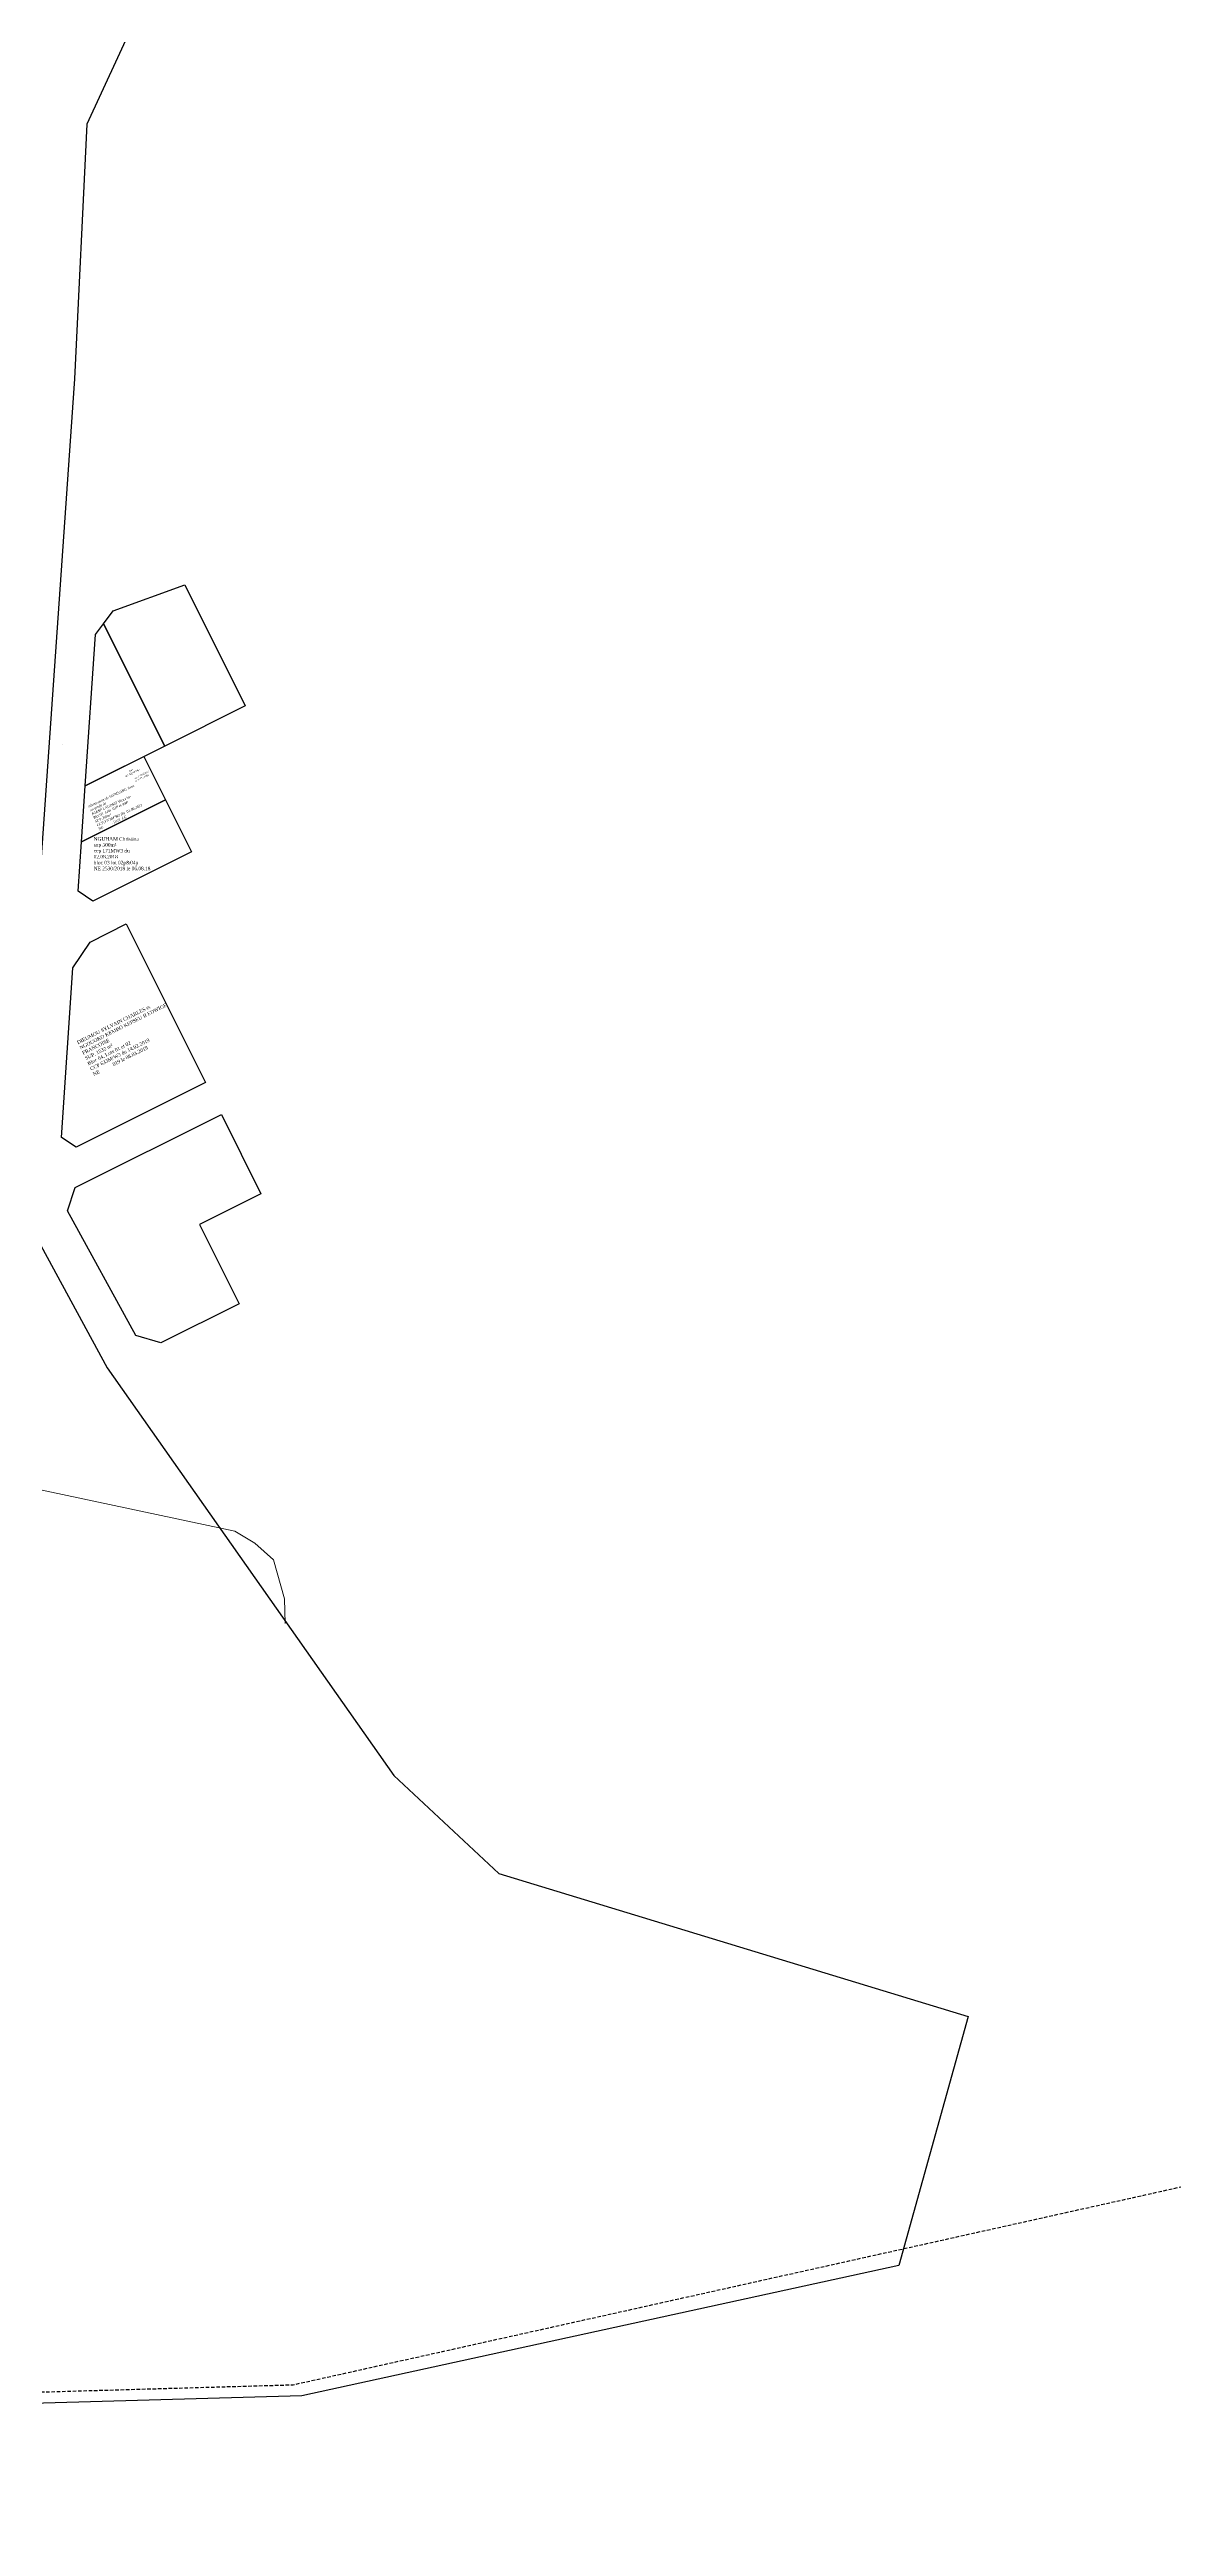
# Model space of a CAD drawing. Header units: millimetres. Extents: x 587399 to 927168, y 438565 to 1444955.
# Drawn here: x 591833 to 592150, y 444254 to 444953 of the extents above; entities that cross this region are included whole.
import ezdxf

# ---------------------------------------------------------------- set-up
doc = ezdxf.new("R2010")
doc.units = ezdxf.units.MM
doc.header["$LTSCALE"] = 2
doc.linetypes.add('DISCONTINU', pattern=[0.75, 0.5, -0.25])
doc.layers.add('end maj 26 02 2021', color=7, linetype='Continuous')
doc.layers.add('TF 13164 TF 13163 ET TF 45114 ANNULES', color=250, linetype='Continuous')
doc.layers.add('Roads_others', color=24, linetype='Continuous', lineweight=9)
doc.styles.get("Standard").update_dxf_attribs({"font": 'arial.ttf'})
doc.styles.add('Times 1.0', font='times.ttf', dxfattribs={"width": 0.99, "height": 1})

msp = doc.modelspace()

# ---------------------------------------------------------------- linework, layer by layer
at = {"color": 150}
msp.add_line((591836.443, 444756.718), (591836.443, 444756.718), dxfattribs=at)
msp.add_line((591836.443, 444756.718), (591836.443, 444756.718), dxfattribs=at)
at = {"layer": 'end maj 26 02 2021', "color": 3, "flags": 128}
msp.add_lwpolyline([(591874.456, 444998.939), (591843.421, 444931.555), (591839.95, 444859.828), (591823.748, 444627.747), (591849.139, 444580.95), (591929.931, 444466.068), (591959.557, 444438.385), (592091.822, 444398.082), (592072.215, 444327.865), (591903.957, 444291.158), (591658.989, 444284.208), (591608.839, 444293.269), (591518.957, 444346.158), (591503.907, 444347.982), (591496.814, 444355.823), (591496.453, 444373.421), (591520.208, 444475.348), (591523.321, 444520.978), (591650.649, 444630.187), (591591.726, 444687.985), (591637.449, 444725.167), (591690.907, 444742.417), (591737.168, 444905.939), (591770.073, 444989.463)], dxfattribs=at)
msp.add_lwpolyline([(591874.456, 444998.939), (591843.421, 444931.555), (591839.95, 444859.828), (591823.748, 444627.747), (591849.139, 444580.95), (591929.931, 444466.068), (591959.557, 444438.385), (592091.822, 444398.082), (592072.215, 444327.865), (591903.957, 444291.158), (591658.989, 444284.208), (591608.839, 444293.269), (591518.957, 444346.158), (591503.907, 444347.982), (591496.814, 444355.823), (591496.453, 444373.421), (591520.208, 444475.348), (591523.321, 444520.978), (591650.649, 444630.187), (591591.726, 444687.985), (591637.449, 444725.167), (591690.907, 444742.417), (591737.168, 444905.939), (591770.073, 444989.463)], dxfattribs=at)
at = {"layer": 'end maj 26 02 2021', "color": 150}
for points in [[(591871.006, 444801.678), (591888.047, 444767.556), (591865.345, 444756.219), (591848.113, 444790.723), (591850.861, 444794.374)], [(591871.006, 444801.678), (591888.047, 444767.556), (591865.345, 444756.219), (591848.113, 444790.723), (591850.861, 444794.374)], [(591871.006, 444801.678), (591888.047, 444767.556), (591865.345, 444756.219), (591848.113, 444790.723), (591850.861, 444794.374)], [(591871.006, 444801.678), (591888.047, 444767.556), (591865.345, 444756.219), (591848.113, 444790.723), (591850.861, 444794.374)], [(591859.49, 444753.29), (591865.6, 444741.05), (591841.88, 444729.21), (591842.95, 444745.03)], [(591859.49, 444753.29), (591865.6, 444741.05), (591841.88, 444729.21), (591842.95, 444745.03)], [(591859.49, 444753.29), (591865.6, 444741.05), (591841.88, 444729.21), (591842.95, 444745.03)], [(591859.49, 444753.29), (591865.6, 444741.05), (591841.88, 444729.21), (591842.95, 444745.03)], [(591881.32, 444652.42), (591892.49, 444630.05), (591875.17, 444621.4), (591886.34, 444599.04), (591864.23, 444588), (591857.18, 444590.05), (591838, 444625.2), (591840.08, 444631.82)], [(591881.32, 444652.42), (591892.49, 444630.05), (591875.17, 444621.4), (591886.34, 444599.04), (591864.23, 444588), (591857.18, 444590.05), (591838, 444625.2), (591840.08, 444631.82)], [(591881.32, 444652.42), (591892.49, 444630.05), (591875.17, 444621.4), (591886.34, 444599.04), (591864.23, 444588), (591857.18, 444590.05), (591838, 444625.2), (591840.08, 444631.82)], [(591881.32, 444652.42), (591892.49, 444630.05), (591875.17, 444621.4), (591886.34, 444599.04), (591864.23, 444588), (591857.18, 444590.05), (591838, 444625.2), (591840.08, 444631.82)]]:
    msp.add_lwpolyline(points, close=True, dxfattribs=at)
at = {"layer": 'end maj 26 02 2021', "color": 150, "lineweight": -3, "flags": 128}
for points in [[(591848.11, 444790.72), (591865.35, 444756.22), (591842.95, 444745.03), (591845.82, 444787.68)], [(591848.11, 444790.72), (591865.35, 444756.22), (591842.95, 444745.03), (591845.82, 444787.68)], [(591848.11, 444790.72), (591865.35, 444756.22), (591842.95, 444745.03), (591845.82, 444787.68)], [(591848.11, 444790.72), (591865.35, 444756.22), (591842.95, 444745.03), (591845.82, 444787.68)], [(591854.51, 444706.1), (591876.85, 444661.36), (591840.4, 444643.16), (591836.26, 444645.91), (591839.49, 444693.77), (591844.3, 444701)], [(591854.51, 444706.1), (591876.85, 444661.36), (591840.4, 444643.16), (591836.26, 444645.91), (591839.49, 444693.77), (591844.3, 444701)], [(591854.51, 444706.1), (591876.85, 444661.36), (591840.4, 444643.16), (591836.26, 444645.91), (591839.49, 444693.77), (591844.3, 444701)], [(591854.51, 444706.1), (591876.85, 444661.36), (591840.4, 444643.16), (591836.26, 444645.91), (591839.49, 444693.77), (591844.3, 444701)]]:
    msp.add_lwpolyline(points, close=True, dxfattribs=at)
at = {"layer": 'end maj 26 02 2021', "color": 150, "flags": 128}
msp.add_lwpolyline([(591865.6, 444741.05), (591872.892, 444726.455), (591845.09, 444712.56), (591840.94, 444715.32), (591841.88, 444729.21)], close=True, dxfattribs=at)
msp.add_lwpolyline([(591865.6, 444741.05), (591872.892, 444726.455), (591845.09, 444712.56), (591840.94, 444715.32), (591841.88, 444729.21)], close=True, dxfattribs=at)
msp.add_lwpolyline([(591865.6, 444741.05), (591872.892, 444726.455), (591845.09, 444712.56), (591840.94, 444715.32), (591841.88, 444729.21)], close=True, dxfattribs=at)
msp.add_lwpolyline([(591865.6, 444741.05), (591872.892, 444726.455), (591845.09, 444712.56), (591840.94, 444715.32), (591841.88, 444729.21)], close=True, dxfattribs=at)
at = {"layer": 'Roads_others'}
msp.add_lwpolyline([(591899.27, 444508.924), (591899.119, 444515.877), (591895.977, 444526.818), (591890.766, 444531.544), (591885.1, 444534.943), (591780.414, 444557.168), (591768.5, 444558.781), (591707.599, 444568.182), (591695.543, 444567.728)], dxfattribs=at)
at = {"layer": 'TF 13164 TF 13163 ET TF 45114 ANNULES', "linetype": 'DISCONTINU', "lineweight": -3, "flags": 128}
msp.add_lwpolyline([(591061.53, 445042.266), (591101.53, 444954.266), (591206.53, 444604.266), (591351.53, 444369.266), (591516.53, 444349.266), (591656.53, 444287.266), (591901.53, 444294.266), (592206.53, 444362.266), (592496.53, 444369.266), (592650.88, 444526.026), (592816.53, 444694.266), (593031.53, 444354.266), (593267.69, 444041.63), (593177.687, 443861.628), (592952.69, 443676.63), (592895.57, 443501.91), (592952.38, 443543.41), (593005.3, 443527.87), (593026.636, 443499.05), (593056.38, 443449.49), (593133.96, 443493.33), (593165.2, 443554.79), (593264.07, 443591.37), (593375.556, 443584.47), (593418.33, 443582.62), (593465.53, 443558.02), (593485.907, 443471.51), (593335.65, 443462.93), (593055.16, 443327.94), (593105.66, 443176.17), (593120.37, 443175.55), (593137, 443125.57), (593160.73, 443133.47), (593178.09, 443081.28), (593268.23, 443111.28), (593357.91, 442841.81), (593125.015, 442764.307), (592879.692, 442886.629), (592546.53, 442854.266), (592306.53, 442877.266), (592046.53, 442969.266), (591861.53, 443024.266), (591706.53, 443084.266), (591466.53, 443169.266), (591185.53, 443254.266), (590892.53, 443334.266), (590652.53, 443379.266), (590350.53, 443417.266), (590111.56, 443389.826), (590073.83, 443474.166), (590006.29, 443648.326), (589927.63, 443844.616), (590031.73, 444321.016), (590094.72, 444687.696), (590075.84, 444942.176), (590369.53, 444992.266), (590641.53, 444999.266), (590953.53, 445044.266), (591061.53, 445042.266)], dxfattribs=at)
msp.add_lwpolyline([(591061.53, 445042.266), (591101.53, 444954.266), (591206.53, 444604.266), (591351.53, 444369.266), (591516.53, 444349.266), (591656.53, 444287.266), (591901.53, 444294.266), (592206.53, 444362.266), (592496.53, 444369.266), (592650.88, 444526.026), (592816.53, 444694.266), (593031.53, 444354.266), (593267.69, 444041.63), (593177.687, 443861.628), (592952.69, 443676.63), (592895.57, 443501.91), (592952.38, 443543.41), (593005.3, 443527.87), (593026.636, 443499.05), (593056.38, 443449.49), (593133.96, 443493.33), (593165.2, 443554.79), (593264.07, 443591.37), (593375.556, 443584.47), (593418.33, 443582.62), (593465.53, 443558.02), (593485.907, 443471.51), (593335.65, 443462.93), (593055.16, 443327.94), (593105.66, 443176.17), (593120.37, 443175.55), (593137, 443125.57), (593160.73, 443133.47), (593178.09, 443081.28), (593268.23, 443111.28), (593357.91, 442841.81), (593125.015, 442764.307), (592879.692, 442886.629), (592546.53, 442854.266), (592306.53, 442877.266), (592046.53, 442969.266), (591861.53, 443024.266), (591706.53, 443084.266), (591466.53, 443169.266), (591185.53, 443254.266), (590892.53, 443334.266), (590652.53, 443379.266), (590350.53, 443417.266), (590111.56, 443389.826), (590073.83, 443474.166), (590006.29, 443648.326), (589927.63, 443844.616), (590031.73, 444321.016), (590094.72, 444687.696), (590075.84, 444942.176), (590369.53, 444992.266), (590641.53, 444999.266), (590953.53, 445044.266), (591061.53, 445042.266)], dxfattribs=at)

# ---------------------------------------------------------------- texts
at = {"color": 7, "insert": (591843.654, 444739.528), "char_height": 0.7, "width": 30.31393, "attachment_point": 1, "rotation": 24.53979}
msp.add_mtext('\\pt1.4;{\\fTimes New Roman|b0|i1|c0|p18;\\C1;désistement de NGAINANG Jean\\Pau profit de \\P\\ptz;\\C7;NJANPA NGOKO Victorine\\PBloc03  Lots  02P et 94P\\PSUP.308m²\\PCCP.3373M/W3 Du  01.06.2021\\PNE. 4916 /2021  LE  03.08.2021}', dxfattribs=at)
msp.add_mtext('\\pt1.4;{\\fTimes New Roman|b0|i1|c0|p18;\\C1;désistement de NGAINANG Jean\\Pau profit de \\P\\ptz;\\C7;NJANPA NGOKO Victorine\\PBloc03  Lots  02P et 94P\\PSUP.308m²\\PCCP.3373M/W3 Du  01.06.2021\\PNE. 4916 /2021  LE  03.08.2021}', dxfattribs=at)
at = {"layer": 'end maj 26 02 2021', "insert": (591851.227, 444747.449), "char_height": 0.5, "attachment_point": 1, "rotation": 26.346355}
msp.add_mtext_dynamic_manual_height_columns('{\\fTimes New Roman|b0|i0|c0|p18;NGAINANG Jean\\PBloc:03  lot: 02p et 04p\\PSup: 308m²\\PCcp: 768M/W3 du 27/05/2019\\PNE:3044/2019 le 31/05/2019}', width=168.43767, gutter_width=12.5, heights=[62.453], dxfattribs=at)
msp.add_mtext_dynamic_manual_height_columns('{\\fTimes New Roman|b0|i0|c0|p18;NGAINANG Jean\\PBloc:03  lot: 02p et 04p\\PSup: 308m²\\PCcp: 768M/W3 du 27/05/2019\\PNE:3044/2019 le 31/05/2019}', width=168.43767, gutter_width=12.5, heights=[62.453], dxfattribs=at)
msp.add_mtext_dynamic_manual_height_columns('{\\fTimes New Roman|b0|i0|c0|p18;NGAINANG Jean\\PBloc:03  lot: 02p et 04p\\PSup: 308m²\\PCcp: 768M/W3 du 27/05/2019\\PNE:3044/2019 le 31/05/2019}', width=168.43767, gutter_width=12.5, heights=[62.453], dxfattribs=at)
msp.add_mtext_dynamic_manual_height_columns('{\\fTimes New Roman|b0|i0|c0|p18;NGAINANG Jean\\PBloc:03  lot: 02p et 04p\\PSup: 308m²\\PCcp: 768M/W3 du 27/05/2019\\PNE:3044/2019 le 31/05/2019}', width=168.43767, gutter_width=12.5, heights=[62.453], dxfattribs=at)
at = {"layer": 'end maj 26 02 2021', "color": 150, "linetype": 'ByBlock', "lineweight": -3, "ltscale": 0.0014, "insert": (591845.341, 444730.572), "char_height": 1, "width": 16.13479, "attachment_point": 1, "style": 'Times 1.0'}
msp.add_mtext('\\A1;{\\fTimes New Roman|b0|i0|c186|p18;NGUHAM Christin}a{\\fTimes New Roman|b0|i0|c186|p18;\\Psup 500m²\\Pccp 171MW3 du 02.08.2018\\Pbloc 03 lot 02p&04p\\PNE 2530/2018 le 06.08.18}', dxfattribs=at)
msp.add_mtext('\\A1;{\\fTimes New Roman|b0|i0|c186|p18;NGUHAM Christin}a{\\fTimes New Roman|b0|i0|c186|p18;\\Psup 500m²\\Pccp 171MW3 du 02.08.2018\\Pbloc 03 lot 02p&04p\\PNE 2530/2018 le 06.08.18}', dxfattribs=at)
msp.add_mtext('\\A1;{\\fTimes New Roman|b0|i0|c186|p18;NGUHAM Christin}a{\\fTimes New Roman|b0|i0|c186|p18;\\Psup 500m²\\Pccp 171MW3 du 02.08.2018\\Pbloc 03 lot 02p&04p\\PNE 2530/2018 le 06.08.18}', dxfattribs=at)
msp.add_mtext('\\A1;{\\fTimes New Roman|b0|i0|c186|p18;NGUHAM Christin}a{\\fTimes New Roman|b0|i0|c186|p18;\\Psup 500m²\\Pccp 171MW3 du 02.08.2018\\Pbloc 03 lot 02p&04p\\PNE 2530/2018 le 06.08.18}', dxfattribs=at)
at = {"layer": 'end maj 26 02 2021', "color": 150, "linetype": 'ByBlock', "lineweight": -3, "ltscale": 0.0014, "insert": (591840.47, 444673.072), "char_height": 1, "width": 60.79336, "attachment_point": 1, "rotation": 26.584138, "style": 'Times 1.0'}
msp.add_mtext('{\\C256;DIEUMOU SYLVAIN CHARLES et\\PNGOUOKO KEMBO KEPSEU II EDWIGE\\PFRANCOISE\\PSUP. 1532 m²\\PBloc 04, Lots 01 et 02\\PCCP 633M/W3 du 14.02.2019\\PNE 1180/ 019 le 08.03.2019}', dxfattribs=at)
msp.add_mtext('{\\C256;DIEUMOU SYLVAIN CHARLES et\\PNGOUOKO KEMBO KEPSEU II EDWIGE\\PFRANCOISE\\PSUP. 1532 m²\\PBloc 04, Lots 01 et 02\\PCCP 633M/W3 du 14.02.2019\\PNE 1180/ 019 le 08.03.2019}', dxfattribs=at)
msp.add_mtext('{\\C256;DIEUMOU SYLVAIN CHARLES et\\PNGOUOKO KEMBO KEPSEU II EDWIGE\\PFRANCOISE\\PSUP. 1532 m²\\PBloc 04, Lots 01 et 02\\PCCP 633M/W3 du 14.02.2019\\PNE 1180/ 019 le 08.03.2019}', dxfattribs=at)
msp.add_mtext('{\\C256;DIEUMOU SYLVAIN CHARLES et\\PNGOUOKO KEMBO KEPSEU II EDWIGE\\PFRANCOISE\\PSUP. 1532 m²\\PBloc 04, Lots 01 et 02\\PCCP 633M/W3 du 14.02.2019\\PNE 1180/ 019 le 08.03.2019}', dxfattribs=at)

doc.saveas('drawing.dxf')
